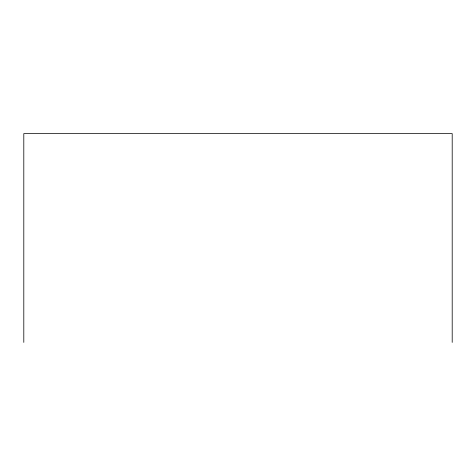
<?xml version="1.0" encoding="UTF-8"?>
<svg xmlns="http://www.w3.org/2000/svg" width="476" height="476" viewBox="0 0 476 476"><rect width="100%" height="100%" fill="white"/><g stroke="black" fill="none" stroke-linecap="round" stroke-linejoin="round"><path stroke-width="0.71" d="M452.2 342.399L452.2 133.601L23.8 133.601L23.8 342.399"/></g></svg>
